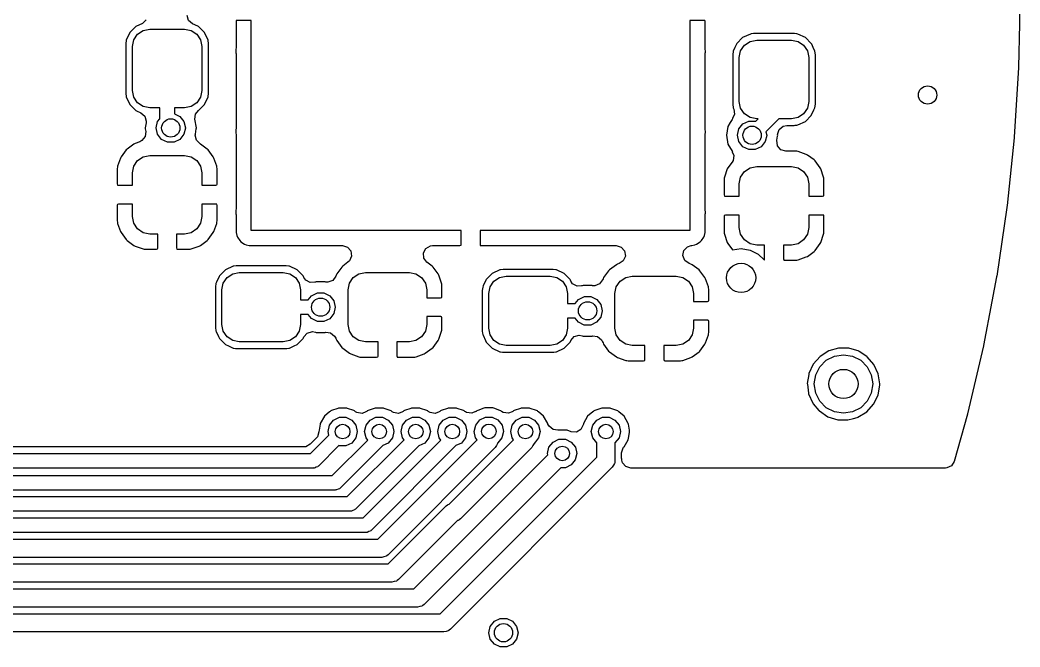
# Model space of a CAD drawing. Extents: x 115.8 to 161.6, y -138.1 to -93.2.
# Drawn here: x 147.89 to 161.56, y -124.14 to -115.57 of the extents above; entities that cross this region are included whole.
import ezdxf

# ---------------------------------------------------------------- set-up
doc = ezdxf.new("R2010")
doc.units = 0
doc.layers.add('BLACK', color=7, linetype='CONTINUOUS')

msp = doc.modelspace()

# ---------------------------------------------------------------- linework, layer by layer
at = {"layer": 'BLACK', "linetype": 'CONTINUOUS'}
for p, q in [((161.564, -115.268), (161.557, -115.626)), ((150.192, -115.579), (150.173, -115.511)), ((149.471, -115.665), (149.39, -115.746)), ((149.481, -115.66), (149.471, -115.665)), ((149.555, -115.626), (149.481, -115.66)), ((149.481, -115.66), (149.481, -115.66)), ((149.564, -115.621), (149.555, -115.626)), ((149.613, -115.57), (149.564, -115.621)), ((149.572, -115.718), (149.662, -115.7)), ((149.662, -115.7), (150.137, -115.7)), ((150.137, -115.7), (150.228, -115.718)), ((150.245, -115.626), (150.192, -115.579)), ((150.319, -115.66), (150.245, -115.626)), ((150.329, -115.665), (150.319, -115.66)), ((150.319, -115.66), (150.319, -115.66)), ((150.41, -115.746), (150.329, -115.665)), ((150.844, -115.585), (150.842, -115.593)), ((150.842, -115.593), (150.842, -115.955)), ((150.845, -115.583), (150.844, -115.585)), ((150.86, -115.579), (150.845, -115.583)), ((151.05, -115.579), (150.86, -115.579)), ((151.05, -118.45), (151.05, -115.579)), ((157.244, -115.579), (157.05, -115.579)), ((157.05, -115.579), (157.05, -118.45)), ((157.252, -115.581), (157.244, -115.579)), ((157.254, -115.582), (157.252, -115.581)), ((157.258, -115.597), (157.254, -115.582)), ((157.258, -115.958), (157.258, -115.597)), ((161.557, -115.626), (161.544, -116.221)), ((149.39, -115.746), (149.341, -115.851)), ((149.443, -115.847), (149.495, -115.77)), ((149.495, -115.77), (149.572, -115.718)), ((150.228, -115.718), (150.305, -115.77)), ((150.305, -115.77), (150.357, -115.847)), ((150.459, -115.851), (150.41, -115.746)), ((157.771, -115.815), (157.69, -115.896)), ((157.876, -115.766), (157.771, -115.815)), ((157.886, -115.765), (157.876, -115.766)), ((157.92, -115.76), (157.886, -115.765)), ((157.886, -115.765), (157.886, -115.765)), ((157.924, -115.759), (157.92, -115.76)), ((157.92, -115.76), (157.92, -115.76)), ((158.476, -115.759), (157.924, -115.759)), ((158.48, -115.76), (158.476, -115.759)), ((158.514, -115.765), (158.48, -115.76)), ((158.48, -115.76), (158.48, -115.76)), ((158.524, -115.766), (158.514, -115.765)), ((158.514, -115.765), (158.514, -115.765)), ((158.629, -115.815), (158.524, -115.766)), ((158.71, -115.896), (158.629, -115.815)), ((149.341, -115.851), (149.334, -115.899)), ((149.334, -115.899), (149.334, -116.576)), ((149.425, -115.938), (149.443, -115.847)), ((149.425, -116.537), (149.425, -115.938)), ((150.357, -115.847), (150.375, -115.938)), ((150.375, -115.938), (150.375, -116.537)), ((150.465, -115.899), (150.459, -115.851)), ((150.465, -116.576), (150.465, -115.899)), ((150.841, -115.974), (150.839, -115.985)), ((150.842, -115.955), (150.841, -115.974)), ((157.259, -115.976), (157.258, -115.958)), ((157.262, -115.995), (157.259, -115.976)), ((157.665, -115.95), (157.641, -116.001)), ((157.685, -115.906), (157.665, -115.95)), ((157.69, -115.896), (157.685, -115.906)), ((157.685, -115.906), (157.685, -115.906)), ((157.743, -115.997), (157.795, -115.92)), ((157.795, -115.92), (157.872, -115.868)), ((157.872, -115.868), (157.963, -115.85)), ((157.963, -115.85), (158.438, -115.85)), ((158.438, -115.85), (158.528, -115.868)), ((158.528, -115.868), (158.605, -115.92)), ((158.605, -115.92), (158.657, -115.997)), ((158.715, -115.906), (158.71, -115.896)), ((158.735, -115.95), (158.715, -115.906)), ((158.715, -115.906), (158.715, -115.906)), ((158.759, -116.001), (158.735, -115.95)), ((150.839, -115.985), (150.838, -116.003)), ((150.838, -116.003), (150.841, -116.022)), ((150.841, -116.022), (150.842, -116.038)), ((150.842, -116.038), (150.842, -117.055)), ((157.258, -116.049), (157.26, -116.028)), ((157.258, -117.058), (157.258, -116.049)), ((157.26, -116.028), (157.262, -116.016)), ((157.263, -116.005), (157.262, -115.995)), ((157.262, -116.016), (157.263, -116.006)), ((157.263, -116.006), (157.263, -116.005)), ((157.641, -116.001), (157.635, -116.049)), ((157.635, -116.049), (157.635, -116.726)), ((157.725, -116.087), (157.743, -115.997)), ((157.725, -116.688), (157.725, -116.087)), ((158.657, -115.997), (158.675, -116.087)), ((158.675, -116.087), (158.675, -116.688)), ((158.766, -116.049), (158.759, -116.001)), ((158.766, -116.726), (158.766, -116.049)), ((161.544, -116.227), (161.485, -117.17)), ((161.544, -116.221), (161.544, -116.227)), ((149.334, -116.576), (149.341, -116.624)), ((149.341, -116.624), (149.39, -116.729)), ((149.443, -116.628), (149.425, -116.537)), ((149.495, -116.705), (149.443, -116.628)), ((150.357, -116.628), (150.305, -116.705)), ((150.375, -116.537), (150.357, -116.628)), ((150.41, -116.729), (150.459, -116.624)), ((150.459, -116.624), (150.465, -116.576)), ((149.39, -116.729), (149.471, -116.81)), ((149.572, -116.757), (149.495, -116.705)), ((149.662, -116.775), (149.572, -116.757)), ((149.8, -116.775), (149.662, -116.775)), ((149.8, -116.925), (149.8, -116.775)), ((150.137, -116.775), (150, -116.775)), ((150, -116.775), (150, -116.858)), ((150.228, -116.757), (150.137, -116.775)), ((150.305, -116.705), (150.228, -116.757)), ((150.329, -116.81), (150.41, -116.729)), ((157.635, -116.726), (157.641, -116.774)), ((157.641, -116.774), (157.645, -116.782)), ((157.645, -116.782), (157.645, -116.782)), ((157.645, -116.782), (157.65, -116.792)), ((157.65, -116.792), (157.66, -116.863)), ((157.743, -116.778), (157.725, -116.688)), ((157.795, -116.855), (157.743, -116.778)), ((158.657, -116.778), (158.605, -116.855)), ((158.675, -116.688), (158.657, -116.778)), ((158.746, -116.803), (158.755, -116.782)), ((158.755, -116.782), (158.759, -116.774)), ((158.755, -116.782), (158.755, -116.782)), ((158.759, -116.774), (158.766, -116.726)), ((149.471, -116.81), (149.481, -116.815)), ((149.481, -116.815), (149.481, -116.815)), ((149.481, -116.815), (149.541, -116.843)), ((149.541, -116.843), (149.594, -116.89)), ((149.594, -116.89), (149.614, -116.958)), ((149.77, -116.963), (149.8, -116.925)), ((150, -116.858), (150.075, -116.894)), ((150.075, -116.894), (150.13, -116.963)), ((150.28, -116.931), (150.288, -116.86)), ((150.301, -117.05), (150.28, -116.931)), ((150.288, -116.86), (150.328, -116.811)), ((150.328, -116.811), (150.329, -116.81)), ((157.626, -116.934), (157.601, -116.977)), ((157.631, -116.924), (157.626, -116.934)), ((157.626, -116.934), (157.626, -116.934)), ((157.634, -116.922), (157.631, -116.924)), ((157.66, -116.863), (157.634, -116.922)), ((157.872, -116.907), (157.795, -116.855)), ((157.963, -116.925), (157.872, -116.907)), ((157.951, -116.958), (157.984, -116.925)), ((157.984, -116.925), (157.963, -116.925)), ((158.266, -116.925), (158.089, -117.102)), ((158.438, -116.925), (158.266, -116.925)), ((158.528, -116.907), (158.438, -116.925)), ((158.605, -116.855), (158.528, -116.907)), ((158.629, -116.96), (158.71, -116.879)), ((158.71, -116.879), (158.746, -116.803)), ((149.612, -116.979), (149.599, -117.05)), ((149.599, -117.05), (149.601, -117.061)), ((149.601, -117.061), (149.601, -117.061)), ((149.601, -117.061), (149.608, -117.098)), ((149.614, -116.958), (149.612, -116.979)), ((149.75, -117.05), (149.77, -116.963)), ((149.77, -117.136), (149.75, -117.05)), ((150.13, -116.963), (150.15, -117.05)), ((150.15, -117.051), (150.13, -117.137)), ((150.15, -117.05), (150.15, -117.051)), ((150.286, -117.134), (150.299, -117.061)), ((150.299, -117.061), (150.301, -117.05)), ((150.842, -117.055), (150.841, -117.074)), ((157.259, -117.076), (157.258, -117.058)), ((157.57, -117.03), (157.549, -117.15)), ((157.601, -116.977), (157.57, -117.03)), ((157.7, -117.15), (157.72, -117.063)), ((157.72, -117.063), (157.775, -116.993)), ((157.775, -116.993), (157.856, -116.955)), ((157.856, -116.955), (157.945, -116.955)), ((157.945, -116.955), (157.951, -116.958)), ((158.269, -117.073), (158.323, -117.027)), ((158.323, -117.027), (158.375, -117.015)), ((158.375, -117.015), (158.476, -117.015)), ((158.476, -117.015), (158.489, -117.014)), ((158.489, -117.014), (158.514, -117.01)), ((158.514, -117.01), (158.524, -117.009)), ((158.514, -117.01), (158.514, -117.01)), ((158.524, -117.009), (158.629, -116.96)), ((149.6, -117.168), (149.555, -117.223)), ((149.608, -117.098), (149.6, -117.168)), ((149.825, -117.206), (149.77, -117.136)), ((149.905, -117.245), (149.825, -117.206)), ((150.074, -117.207), (149.994, -117.245)), ((150.13, -117.137), (150.074, -117.207)), ((150.284, -117.149), (150.286, -117.134)), ((150.3, -117.218), (150.284, -117.149)), ((150.839, -117.085), (150.838, -117.103)), ((150.838, -117.103), (150.841, -117.122)), ((150.841, -117.074), (150.839, -117.085)), ((150.841, -117.122), (150.842, -117.138)), ((150.842, -117.138), (150.842, -118.155)), ((157.258, -117.149), (157.26, -117.128)), ((157.258, -118.158), (157.258, -117.149)), ((157.262, -117.095), (157.259, -117.076)), ((157.26, -117.128), (157.262, -117.116)), ((157.263, -117.105), (157.262, -117.095)), ((157.262, -117.116), (157.263, -117.106)), ((157.263, -117.106), (157.263, -117.105)), ((157.549, -117.15), (157.57, -117.27)), ((157.72, -117.236), (157.7, -117.15)), ((158.1, -117.151), (158.08, -117.237)), ((158.089, -117.102), (158.1, -117.15)), ((158.1, -117.15), (158.1, -117.151)), ((158.239, -117.219), (158.249, -117.161)), ((158.249, -117.141), (158.269, -117.073)), ((158.251, -117.15), (158.249, -117.141)), ((158.249, -117.161), (158.251, -117.15)), ((161.484, -117.184), (161.387, -118.11)), ((161.485, -117.17), (161.484, -117.179)), ((161.484, -117.179), (161.484, -117.184)), ((149.351, -117.338), (149.338, -117.351)), ((149.444, -117.27), (149.351, -117.338)), ((149.461, -117.261), (149.444, -117.27)), ((149.525, -117.238), (149.461, -117.261)), ((149.555, -117.223), (149.525, -117.238)), ((149.994, -117.245), (149.905, -117.245)), ((150.351, -117.267), (150.3, -117.218)), ((150.356, -117.27), (150.351, -117.267)), ((150.449, -117.338), (150.356, -117.27)), ((150.462, -117.351), (150.449, -117.338)), ((157.57, -117.27), (157.626, -117.367)), ((157.775, -117.306), (157.72, -117.236)), ((157.855, -117.345), (157.775, -117.306)), ((158.024, -117.307), (157.944, -117.345)), ((158.08, -117.237), (158.024, -117.307)), ((158.248, -117.293), (158.239, -117.219)), ((158.295, -117.347), (158.248, -117.293)), ((149.261, -117.461), (149.222, -117.571)), ((149.27, -117.444), (149.261, -117.461)), ((149.338, -117.351), (149.27, -117.444)), ((149.495, -117.495), (149.572, -117.443)), ((149.572, -117.443), (149.662, -117.425)), ((149.662, -117.425), (150.137, -117.425)), ((150.137, -117.425), (150.228, -117.443)), ((150.228, -117.443), (150.305, -117.495)), ((150.53, -117.444), (150.462, -117.351)), ((150.539, -117.461), (150.53, -117.444)), ((150.578, -117.571), (150.539, -117.461)), ((157.626, -117.367), (157.631, -117.376)), ((157.631, -117.376), (157.629, -117.377)), ((157.629, -117.377), (157.65, -117.426)), ((157.65, -117.426), (157.639, -117.497)), ((157.944, -117.345), (157.855, -117.345)), ((158.363, -117.367), (158.295, -117.347)), ((158.488, -117.367), (158.363, -117.367)), ((158.494, -117.367), (158.488, -117.367)), ((158.514, -117.369), (158.494, -117.367)), ((158.529, -117.372), (158.514, -117.369)), ((158.639, -117.411), (158.529, -117.372)), ((158.656, -117.42), (158.639, -117.411)), ((158.749, -117.488), (158.656, -117.42)), ((149.219, -117.586), (149.217, -117.606)), ((149.217, -117.606), (149.217, -117.612)), ((149.217, -117.612), (149.217, -117.815)), ((149.222, -117.571), (149.219, -117.586)), ((149.425, -117.662), (149.443, -117.572)), ((149.443, -117.572), (149.495, -117.495)), ((150.305, -117.495), (150.357, -117.572)), ((150.357, -117.572), (150.375, -117.662)), ((150.581, -117.586), (150.578, -117.571)), ((150.583, -117.606), (150.581, -117.586)), ((150.583, -117.612), (150.583, -117.606)), ((150.583, -117.82), (150.583, -117.612)), ((157.561, -117.611), (157.522, -117.721)), ((157.57, -117.594), (157.561, -117.611)), ((157.627, -117.517), (157.57, -117.594)), ((157.639, -117.497), (157.627, -117.517)), ((157.795, -117.645), (157.872, -117.593)), ((157.872, -117.593), (157.963, -117.575)), ((157.963, -117.575), (158.438, -117.575)), ((158.438, -117.575), (158.528, -117.593)), ((158.528, -117.593), (158.605, -117.645)), ((158.762, -117.501), (158.749, -117.488)), ((158.83, -117.594), (158.762, -117.501)), ((158.839, -117.611), (158.83, -117.594)), ((158.878, -117.721), (158.839, -117.611)), ((149.425, -117.834), (149.425, -117.662)), ((150.375, -117.662), (150.375, -117.834)), ((157.519, -117.736), (157.517, -117.756)), ((157.522, -117.721), (157.519, -117.736)), ((157.725, -117.812), (157.743, -117.722)), ((157.743, -117.722), (157.795, -117.645)), ((158.605, -117.645), (158.657, -117.722)), ((158.657, -117.722), (158.675, -117.812)), ((158.881, -117.736), (158.878, -117.721)), ((158.883, -117.756), (158.881, -117.736)), ((149.217, -117.815), (149.221, -117.831)), ((149.221, -117.831), (149.223, -117.832)), ((149.223, -117.832), (149.231, -117.834)), ((149.231, -117.834), (149.425, -117.834)), ((150.375, -117.834), (150.565, -117.834)), ((150.565, -117.834), (150.58, -117.829)), ((150.58, -117.829), (150.581, -117.828)), ((150.581, -117.828), (150.583, -117.82)), ((157.517, -117.756), (157.517, -117.762)), ((157.517, -117.762), (157.517, -117.965)), ((157.725, -117.983), (157.725, -117.812)), ((158.675, -117.812), (158.675, -117.983)), ((158.883, -117.762), (158.883, -117.756)), ((158.883, -117.97), (158.883, -117.762)), ((157.517, -117.965), (157.521, -117.981)), ((157.521, -117.981), (157.523, -117.982)), ((157.523, -117.982), (157.531, -117.983)), ((157.531, -117.983), (157.725, -117.983)), ((158.675, -117.983), (158.865, -117.983)), ((158.865, -117.983), (158.88, -117.979)), ((158.88, -117.979), (158.881, -117.978)), ((158.881, -117.978), (158.883, -117.97)), ((149.219, -118.097), (149.217, -118.105)), ((149.217, -118.105), (149.217, -118.313)), ((149.22, -118.096), (149.219, -118.097)), ((149.235, -118.091), (149.22, -118.096)), ((149.425, -118.091), (149.235, -118.091)), ((149.425, -118.262), (149.425, -118.091)), ((150.569, -118.091), (150.375, -118.091)), ((150.375, -118.091), (150.375, -118.262)), ((150.577, -118.093), (150.569, -118.091)), ((150.579, -118.094), (150.577, -118.093)), ((150.583, -118.11), (150.579, -118.094)), ((150.583, -118.313), (150.583, -118.11)), ((150.842, -118.155), (150.841, -118.174)), ((157.259, -118.176), (157.258, -118.158)), ((161.384, -118.138), (161.245, -119.075)), ((161.387, -118.11), (161.384, -118.132)), ((161.384, -118.132), (161.384, -118.138)), ((149.443, -118.353), (149.425, -118.262)), ((150.375, -118.262), (150.357, -118.353)), ((150.839, -118.185), (150.838, -118.203)), ((150.838, -118.203), (150.841, -118.222)), ((150.841, -118.174), (150.839, -118.185)), ((150.841, -118.222), (150.842, -118.238)), ((150.842, -118.238), (150.842, -118.464)), ((157.258, -118.249), (157.26, -118.228)), ((157.258, -118.464), (157.258, -118.249)), ((157.262, -118.195), (157.259, -118.176)), ((157.26, -118.228), (157.262, -118.216)), ((157.263, -118.205), (157.262, -118.195)), ((157.262, -118.216), (157.263, -118.206)), ((157.263, -118.206), (157.263, -118.205)), ((157.519, -118.247), (157.517, -118.255)), ((157.517, -118.255), (157.517, -118.463)), ((157.52, -118.246), (157.519, -118.247)), ((157.535, -118.241), (157.52, -118.246)), ((157.725, -118.241), (157.535, -118.241)), ((157.725, -118.412), (157.725, -118.241)), ((158.869, -118.241), (158.675, -118.241)), ((158.675, -118.241), (158.675, -118.412)), ((158.877, -118.243), (158.869, -118.241)), ((158.879, -118.244), (158.877, -118.243)), ((158.883, -118.26), (158.879, -118.244)), ((158.883, -118.463), (158.883, -118.26)), ((149.217, -118.313), (149.217, -118.319)), ((149.217, -118.319), (149.219, -118.339)), ((149.219, -118.339), (149.222, -118.354)), ((149.222, -118.354), (149.261, -118.464)), ((149.495, -118.43), (149.443, -118.353)), ((149.572, -118.482), (149.495, -118.43)), ((150.305, -118.43), (150.228, -118.482)), ((150.357, -118.353), (150.305, -118.43)), ((150.539, -118.464), (150.578, -118.354)), ((150.578, -118.354), (150.581, -118.339)), ((150.581, -118.339), (150.583, -118.319)), ((150.583, -118.319), (150.583, -118.313)), ((157.743, -118.503), (157.725, -118.412)), ((158.675, -118.412), (158.657, -118.503)), ((149.261, -118.464), (149.27, -118.481)), ((149.27, -118.481), (149.338, -118.574)), ((149.338, -118.574), (149.351, -118.587)), ((149.662, -118.5), (149.572, -118.482)), ((149.771, -118.5), (149.662, -118.5)), ((149.771, -118.694), (149.771, -118.5)), ((150.137, -118.5), (150.029, -118.5)), ((150.029, -118.5), (150.029, -118.69)), ((150.228, -118.482), (150.137, -118.5)), ((150.449, -118.587), (150.462, -118.574)), ((150.462, -118.574), (150.53, -118.481)), ((150.53, -118.481), (150.539, -118.464)), ((150.842, -118.464), (150.843, -118.477)), ((150.843, -118.477), (150.852, -118.519)), ((150.852, -118.519), (150.861, -118.541)), ((150.861, -118.541), (150.893, -118.59)), ((153.921, -118.45), (151.05, -118.45)), ((153.921, -118.644), (153.921, -118.45)), ((157.05, -118.45), (154.179, -118.45)), ((154.179, -118.45), (154.179, -118.64)), ((157.207, -118.59), (157.239, -118.541)), ((157.239, -118.541), (157.248, -118.519)), ((157.248, -118.519), (157.257, -118.477)), ((157.257, -118.477), (157.258, -118.464)), ((157.517, -118.463), (157.517, -118.469)), ((157.517, -118.469), (157.519, -118.489)), ((157.519, -118.489), (157.522, -118.504)), ((157.522, -118.504), (157.561, -118.614)), ((157.795, -118.58), (157.743, -118.503)), ((158.657, -118.503), (158.605, -118.58)), ((158.839, -118.614), (158.878, -118.504)), ((158.878, -118.504), (158.881, -118.489)), ((158.881, -118.489), (158.883, -118.469)), ((158.883, -118.469), (158.883, -118.463)), ((149.351, -118.587), (149.444, -118.655)), ((149.444, -118.655), (149.461, -118.664)), ((149.461, -118.664), (149.571, -118.703)), ((149.571, -118.703), (149.586, -118.706)), ((149.586, -118.706), (149.606, -118.708)), ((149.606, -118.708), (149.612, -118.708)), ((149.612, -118.708), (149.753, -118.708)), ((149.753, -118.708), (149.768, -118.704)), ((149.768, -118.704), (149.769, -118.702)), ((149.769, -118.702), (149.771, -118.694)), ((150.029, -118.69), (150.033, -118.705)), ((150.033, -118.705), (150.035, -118.706)), ((150.035, -118.706), (150.043, -118.708)), ((150.043, -118.708), (150.188, -118.708)), ((150.188, -118.708), (150.194, -118.708)), ((150.194, -118.708), (150.214, -118.706)), ((150.214, -118.706), (150.229, -118.703)), ((150.229, -118.703), (150.339, -118.664)), ((150.339, -118.664), (150.356, -118.655)), ((150.356, -118.655), (150.449, -118.587)), ((150.893, -118.59), (150.91, -118.607)), ((150.91, -118.607), (150.959, -118.639)), ((150.959, -118.639), (150.981, -118.648)), ((150.981, -118.648), (151.023, -118.657)), ((151.023, -118.657), (151.036, -118.658)), ((151.036, -118.658), (151.293, -118.658)), ((151.293, -118.658), (151.295, -118.658)), ((151.295, -118.658), (151.348, -118.659)), ((151.348, -118.659), (151.364, -118.658)), ((151.348, -118.659), (151.348, -118.659)), ((151.364, -118.658), (152.298, -118.658)), ((152.298, -118.658), (152.366, -118.678)), ((152.366, -118.678), (152.413, -118.732)), ((153.404, -118.759), (153.438, -118.696)), ((153.438, -118.696), (153.5, -118.662)), ((153.5, -118.662), (153.53, -118.659)), ((153.53, -118.659), (153.548, -118.659)), ((153.548, -118.659), (153.564, -118.658)), ((153.548, -118.659), (153.548, -118.659)), ((153.564, -118.658), (153.903, -118.658)), ((153.903, -118.658), (153.918, -118.654)), ((153.918, -118.654), (153.919, -118.652)), ((153.919, -118.652), (153.921, -118.644)), ((154.179, -118.64), (154.183, -118.655)), ((154.183, -118.655), (154.185, -118.656)), ((154.185, -118.656), (154.193, -118.658)), ((154.193, -118.658), (154.593, -118.658)), ((154.593, -118.658), (154.595, -118.658)), ((154.595, -118.658), (154.648, -118.659)), ((154.648, -118.659), (154.664, -118.658)), ((154.648, -118.659), (154.648, -118.659)), ((154.664, -118.658), (155.693, -118.658)), ((155.693, -118.658), (155.695, -118.658)), ((155.695, -118.658), (155.748, -118.659)), ((155.748, -118.659), (155.764, -118.658)), ((155.748, -118.659), (155.748, -118.659)), ((155.764, -118.658), (156.043, -118.658)), ((156.043, -118.658), (156.111, -118.678)), ((156.111, -118.678), (156.157, -118.732)), ((156.968, -118.725), (157.017, -118.674)), ((157.017, -118.674), (157.067, -118.658)), ((157.067, -118.658), (157.077, -118.657)), ((157.077, -118.657), (157.119, -118.648)), ((157.119, -118.648), (157.141, -118.639)), ((157.141, -118.639), (157.19, -118.607)), ((157.19, -118.607), (157.207, -118.59)), ((157.561, -118.614), (157.57, -118.631)), ((157.57, -118.631), (157.634, -118.718)), ((157.634, -118.718), (157.75, -118.7)), ((157.75, -118.7), (157.874, -118.72)), ((157.872, -118.632), (157.795, -118.58)), ((157.963, -118.65), (157.872, -118.632)), ((158.071, -118.65), (157.963, -118.65)), ((158.071, -118.844), (158.071, -118.65)), ((158.438, -118.65), (158.329, -118.65)), ((158.329, -118.65), (158.329, -118.84)), ((158.528, -118.632), (158.438, -118.65)), ((158.605, -118.58), (158.528, -118.632)), ((158.762, -118.724), (158.83, -118.631)), ((158.83, -118.631), (158.839, -118.614)), ((152.423, -118.802), (152.394, -118.867)), ((152.413, -118.732), (152.423, -118.802)), ((153.41, -118.829), (153.404, -118.759)), ((153.453, -118.886), (153.41, -118.829)), ((156.167, -118.802), (156.138, -118.867)), ((156.157, -118.732), (156.167, -118.802)), ((156.954, -118.794), (156.968, -118.725)), ((156.98, -118.861), (156.954, -118.794)), ((157.874, -118.72), (157.985, -118.776)), ((157.985, -118.776), (158.064, -118.855)), ((158.069, -118.852), (158.071, -118.844)), ((158.329, -118.84), (158.333, -118.855)), ((158.529, -118.853), (158.639, -118.814)), ((158.639, -118.814), (158.656, -118.805)), ((158.656, -118.805), (158.749, -118.737)), ((158.749, -118.737), (158.762, -118.724)), ((150.706, -118.985), (150.696, -118.99)), ((150.793, -118.945), (150.706, -118.985)), ((150.801, -118.941), (150.793, -118.945)), ((150.793, -118.945), (150.793, -118.945)), ((150.811, -118.94), (150.801, -118.941)), ((150.845, -118.935), (150.811, -118.94)), ((150.811, -118.94), (150.811, -118.94)), ((150.849, -118.934), (150.845, -118.935)), ((150.845, -118.935), (150.845, -118.935)), ((151.526, -118.934), (150.849, -118.934)), ((151.53, -118.935), (151.526, -118.934)), ((151.564, -118.94), (151.53, -118.935)), ((151.53, -118.935), (151.53, -118.935)), ((151.574, -118.941), (151.564, -118.94)), ((151.564, -118.94), (151.564, -118.94)), ((151.582, -118.945), (151.574, -118.941)), ((151.669, -118.985), (151.582, -118.945)), ((151.582, -118.945), (151.582, -118.945)), ((151.679, -118.99), (151.669, -118.985)), ((152.288, -118.951), (152.22, -119.044)), ((152.302, -118.938), (152.288, -118.951)), ((152.373, -118.885), (152.302, -118.938)), ((152.394, -118.867), (152.373, -118.885)), ((153.524, -118.938), (153.453, -118.886)), ((153.537, -118.951), (153.524, -118.938)), ((153.605, -119.044), (153.537, -118.951)), ((154.495, -118.985), (154.461, -118.99)), ((154.499, -118.984), (154.495, -118.985)), ((154.495, -118.985), (154.495, -118.985)), ((155.176, -118.984), (154.499, -118.984)), ((155.18, -118.985), (155.176, -118.984)), ((155.214, -118.99), (155.18, -118.985)), ((155.18, -118.985), (155.18, -118.985)), ((156.044, -118.92), (155.951, -118.988)), ((156.061, -118.911), (156.044, -118.92)), ((156.084, -118.903), (156.061, -118.911)), ((156.138, -118.867), (156.084, -118.903)), ((157.038, -118.902), (156.98, -118.861)), ((157.064, -118.911), (157.038, -118.902)), ((157.081, -118.92), (157.064, -118.911)), ((157.174, -118.988), (157.081, -118.92)), ((158.064, -118.855), (158.068, -118.854)), ((158.068, -118.854), (158.069, -118.852)), ((158.333, -118.855), (158.335, -118.856)), ((158.335, -118.856), (158.343, -118.858)), ((158.343, -118.858), (158.488, -118.858)), ((158.488, -118.858), (158.494, -118.858)), ((158.494, -118.858), (158.514, -118.856)), ((158.514, -118.856), (158.529, -118.853)), ((150.61, -119.081), (150.573, -119.16)), ((150.615, -119.071), (150.61, -119.081)), ((150.61, -119.081), (150.61, -119.081)), ((150.696, -118.99), (150.615, -119.071)), ((150.668, -119.172), (150.72, -119.095)), ((150.72, -119.095), (150.797, -119.043)), ((150.797, -119.043), (150.887, -119.025)), ((150.887, -119.025), (151.487, -119.025)), ((151.487, -119.025), (151.578, -119.043)), ((151.578, -119.043), (151.655, -119.095)), ((151.655, -119.095), (151.707, -119.172)), ((151.76, -119.071), (151.679, -118.99)), ((151.765, -119.081), (151.76, -119.071)), ((151.771, -119.093), (151.765, -119.081)), ((151.765, -119.081), (151.765, -119.081)), ((151.795, -119.129), (151.771, -119.093)), ((152.206, -119.075), (152.165, -119.133)), ((152.211, -119.061), (152.206, -119.075)), ((152.22, -119.044), (152.211, -119.061)), ((152.393, -119.172), (152.445, -119.095)), ((152.445, -119.095), (152.522, -119.043)), ((152.522, -119.043), (152.612, -119.025)), ((152.612, -119.025), (153.213, -119.025)), ((153.213, -119.025), (153.303, -119.043)), ((153.303, -119.043), (153.38, -119.095)), ((153.38, -119.095), (153.432, -119.172)), ((153.614, -119.061), (153.605, -119.044)), ((153.653, -119.171), (153.614, -119.061)), ((154.265, -119.121), (154.26, -119.131)), ((154.346, -119.04), (154.265, -119.121)), ((154.451, -118.991), (154.346, -119.04)), ((154.37, -119.145), (154.447, -119.093)), ((154.447, -119.093), (154.537, -119.075)), ((154.461, -118.99), (154.451, -118.991)), ((154.461, -118.99), (154.461, -118.99)), ((154.537, -119.075), (155.137, -119.075)), ((155.137, -119.075), (155.228, -119.093)), ((155.224, -118.991), (155.214, -118.99)), ((155.214, -118.99), (155.214, -118.99)), ((155.329, -119.04), (155.224, -118.991)), ((155.228, -119.093), (155.305, -119.145)), ((155.41, -119.121), (155.329, -119.04)), ((155.415, -119.131), (155.41, -119.121)), ((155.861, -119.111), (155.856, -119.125)), ((155.87, -119.094), (155.861, -119.111)), ((155.938, -119.001), (155.87, -119.094)), ((155.951, -118.988), (155.938, -119.001)), ((156.095, -119.145), (156.172, -119.093)), ((156.172, -119.093), (156.262, -119.075)), ((156.262, -119.075), (156.862, -119.075)), ((156.862, -119.075), (156.953, -119.093)), ((156.953, -119.093), (157.03, -119.145)), ((157.187, -119.001), (157.174, -118.988)), ((157.255, -119.094), (157.187, -119.001)), ((157.264, -119.111), (157.255, -119.094)), ((157.303, -119.221), (157.264, -119.111)), ((161.243, -119.086), (161.179, -119.421)), ((161.244, -119.081), (161.243, -119.086)), ((161.245, -119.075), (161.244, -119.081)), ((150.566, -119.176), (150.559, -119.224)), ((150.559, -119.224), (150.559, -119.776)), ((150.573, -119.16), (150.566, -119.176)), ((150.65, -119.262), (150.668, -119.172)), ((151.707, -119.172), (151.725, -119.262)), ((151.857, -119.163), (151.795, -119.129)), ((151.918, -119.159), (151.857, -119.163)), ((151.926, -119.159), (151.918, -119.16)), ((151.918, -119.16), (151.918, -119.159)), ((151.928, -119.159), (151.926, -119.159)), ((151.939, -119.154), (151.928, -119.159)), ((152.061, -119.154), (151.939, -119.154)), ((152.069, -119.157), (152.061, -119.154)), ((152.099, -119.159), (152.069, -119.157)), ((152.165, -119.133), (152.099, -119.159)), ((152.375, -119.262), (152.393, -119.172)), ((153.432, -119.172), (153.45, -119.262)), ((153.656, -119.186), (153.653, -119.171)), ((153.658, -119.206), (153.656, -119.186)), ((153.658, -119.212), (153.658, -119.206)), ((153.658, -119.357), (153.658, -119.212)), ((154.216, -119.226), (154.209, -119.274)), ((154.223, -119.21), (154.216, -119.226)), ((154.26, -119.131), (154.223, -119.21)), ((154.26, -119.131), (154.26, -119.131)), ((154.3, -119.312), (154.318, -119.222)), ((154.318, -119.222), (154.37, -119.145)), ((155.305, -119.145), (155.357, -119.222)), ((155.357, -119.222), (155.375, -119.312)), ((155.421, -119.143), (155.415, -119.131)), ((155.415, -119.131), (155.415, -119.131)), ((155.445, -119.179), (155.421, -119.143)), ((155.507, -119.213), (155.445, -119.179)), ((155.568, -119.209), (155.507, -119.213)), ((155.576, -119.209), (155.568, -119.21)), ((155.568, -119.21), (155.568, -119.209)), ((155.578, -119.209), (155.576, -119.209)), ((155.589, -119.204), (155.578, -119.209)), ((155.711, -119.204), (155.589, -119.204)), ((155.719, -119.207), (155.711, -119.204)), ((155.749, -119.209), (155.719, -119.207)), ((155.815, -119.183), (155.749, -119.209)), ((155.856, -119.125), (155.815, -119.183)), ((156.025, -119.312), (156.043, -119.222)), ((156.043, -119.222), (156.095, -119.145)), ((157.03, -119.145), (157.082, -119.222)), ((157.082, -119.222), (157.1, -119.312)), ((157.306, -119.236), (157.303, -119.221)), ((157.308, -119.256), (157.306, -119.236)), ((157.308, -119.262), (157.308, -119.256)), ((150.65, -119.737), (150.65, -119.262)), ((151.725, -119.262), (151.725, -119.4)), ((151.83, -119.4), (151.875, -119.343)), ((151.875, -119.343), (151.956, -119.305)), ((151.956, -119.305), (152.045, -119.305)), ((152.045, -119.305), (152.125, -119.344)), ((152.125, -119.344), (152.18, -119.413)), ((152.375, -119.737), (152.375, -119.262)), ((153.45, -119.262), (153.45, -119.371)), ((153.45, -119.371), (153.64, -119.371)), ((153.64, -119.371), (153.655, -119.367)), ((153.655, -119.367), (153.656, -119.365)), ((153.656, -119.365), (153.658, -119.357)), ((154.209, -119.274), (154.209, -119.826)), ((154.3, -119.787), (154.3, -119.312)), ((155.375, -119.312), (155.375, -119.45)), ((155.48, -119.45), (155.525, -119.393)), ((155.525, -119.393), (155.606, -119.355)), ((155.606, -119.355), (155.695, -119.355)), ((155.695, -119.355), (155.775, -119.394)), ((155.775, -119.394), (155.83, -119.463)), ((156.025, -119.787), (156.025, -119.312)), ((157.1, -119.312), (157.1, -119.421)), ((157.308, -119.407), (157.308, -119.262)), ((151.725, -119.4), (151.83, -119.4)), ((152.18, -119.413), (152.2, -119.5)), ((152.2, -119.501), (152.18, -119.587)), ((152.2, -119.5), (152.2, -119.501)), ((155.375, -119.45), (155.48, -119.45)), ((155.83, -119.463), (155.85, -119.55)), ((157.1, -119.421), (157.29, -119.421)), ((157.29, -119.421), (157.305, -119.417)), ((157.305, -119.417), (157.306, -119.415)), ((157.306, -119.415), (157.308, -119.407)), ((161.179, -119.421), (161.065, -120.023)), ((151.83, -119.6), (151.725, -119.6)), ((151.725, -119.6), (151.725, -119.737)), ((151.875, -119.656), (151.83, -119.6)), ((151.955, -119.695), (151.875, -119.656)), ((152.124, -119.657), (152.044, -119.695)), ((152.18, -119.587), (152.124, -119.657)), ((153.644, -119.629), (153.45, -119.629)), ((153.45, -119.629), (153.45, -119.737)), ((153.652, -119.631), (153.644, -119.629)), ((153.654, -119.632), (153.652, -119.631)), ((153.658, -119.647), (153.654, -119.632)), ((153.658, -119.788), (153.658, -119.647)), ((155.48, -119.65), (155.375, -119.65)), ((155.375, -119.65), (155.375, -119.787)), ((155.525, -119.706), (155.48, -119.65)), ((155.83, -119.637), (155.774, -119.707)), ((155.85, -119.551), (155.83, -119.637)), ((155.85, -119.55), (155.85, -119.551)), ((150.559, -119.776), (150.566, -119.824)), ((150.668, -119.828), (150.65, -119.737)), ((151.725, -119.737), (151.707, -119.828)), ((152.044, -119.695), (151.955, -119.695)), ((152.393, -119.828), (152.375, -119.737)), ((153.45, -119.737), (153.432, -119.828)), ((153.656, -119.814), (153.658, -119.794)), ((153.658, -119.794), (153.658, -119.788)), ((154.318, -119.878), (154.3, -119.787)), ((155.375, -119.787), (155.357, -119.878)), ((155.605, -119.745), (155.525, -119.706)), ((155.694, -119.745), (155.605, -119.745)), ((155.774, -119.707), (155.694, -119.745)), ((156.043, -119.878), (156.025, -119.787)), ((157.1, -119.787), (157.082, -119.878)), ((157.294, -119.679), (157.1, -119.679)), ((157.1, -119.679), (157.1, -119.787)), ((157.302, -119.681), (157.294, -119.679)), ((157.304, -119.682), (157.302, -119.681)), ((157.308, -119.697), (157.304, -119.682)), ((157.308, -119.838), (157.308, -119.697)), ((150.566, -119.824), (150.57, -119.832)), ((150.57, -119.832), (150.57, -119.832)), ((150.57, -119.832), (150.602, -119.901)), ((150.602, -119.901), (150.615, -119.929)), ((150.615, -119.929), (150.696, -120.01)), ((150.72, -119.905), (150.668, -119.828)), ((150.797, -119.957), (150.72, -119.905)), ((151.655, -119.905), (151.578, -119.957)), ((151.707, -119.828), (151.655, -119.905)), ((151.679, -120.01), (151.76, -119.929)), ((151.76, -119.929), (151.765, -119.919)), ((151.765, -119.919), (151.771, -119.907)), ((151.765, -119.919), (151.765, -119.919)), ((151.771, -119.907), (151.817, -119.853)), ((151.817, -119.853), (151.886, -119.834)), ((151.886, -119.834), (151.928, -119.841)), ((151.928, -119.841), (151.939, -119.846)), ((151.939, -119.846), (152.061, -119.846)), ((152.061, -119.846), (152.068, -119.843)), ((152.068, -119.843), (152.136, -119.851)), ((152.136, -119.851), (152.191, -119.895)), ((152.191, -119.895), (152.206, -119.925)), ((152.206, -119.925), (152.211, -119.939)), ((152.211, -119.939), (152.22, -119.956)), ((152.445, -119.905), (152.393, -119.828)), ((152.522, -119.957), (152.445, -119.905)), ((153.38, -119.905), (153.303, -119.957)), ((153.432, -119.828), (153.38, -119.905)), ((153.605, -119.956), (153.614, -119.939)), ((153.614, -119.939), (153.653, -119.829)), ((153.653, -119.829), (153.656, -119.814)), ((154.209, -119.826), (154.21, -119.83)), ((154.21, -119.83), (154.213, -119.853)), ((154.213, -119.853), (154.216, -119.874)), ((154.216, -119.874), (154.22, -119.882)), ((154.22, -119.882), (154.22, -119.882)), ((154.22, -119.882), (154.254, -119.957)), ((154.37, -119.955), (154.318, -119.878)), ((155.357, -119.878), (155.305, -119.955)), ((155.421, -119.957), (155.467, -119.903)), ((155.467, -119.903), (155.536, -119.884)), ((155.536, -119.884), (155.578, -119.891)), ((155.578, -119.891), (155.589, -119.895)), ((155.589, -119.895), (155.711, -119.895)), ((155.711, -119.895), (155.718, -119.893)), ((155.718, -119.893), (155.786, -119.901)), ((155.786, -119.901), (155.841, -119.945)), ((156.095, -119.955), (156.043, -119.878)), ((157.082, -119.878), (157.03, -119.955)), ((157.264, -119.989), (157.303, -119.879)), ((157.303, -119.879), (157.306, -119.864)), ((157.306, -119.864), (157.308, -119.844)), ((157.308, -119.844), (157.308, -119.838)), ((150.696, -120.01), (150.706, -120.015)), ((150.706, -120.015), (150.706, -120.015)), ((150.706, -120.015), (150.73, -120.026)), ((150.73, -120.026), (150.801, -120.059)), ((150.887, -119.975), (150.797, -119.957)), ((150.801, -120.059), (150.811, -120.06)), ((150.811, -120.06), (150.811, -120.06)), ((150.811, -120.06), (150.836, -120.064)), ((150.836, -120.064), (150.849, -120.066)), ((150.849, -120.066), (151.526, -120.066)), ((151.487, -119.975), (150.887, -119.975)), ((151.578, -119.957), (151.487, -119.975)), ((151.526, -120.066), (151.539, -120.064)), ((151.539, -120.064), (151.564, -120.06)), ((151.564, -120.06), (151.574, -120.059)), ((151.564, -120.06), (151.564, -120.06)), ((151.574, -120.059), (151.645, -120.026)), ((151.645, -120.026), (151.669, -120.015)), ((151.669, -120.015), (151.679, -120.01)), ((151.669, -120.015), (151.669, -120.015)), ((152.22, -119.956), (152.288, -120.049)), ((152.288, -120.049), (152.301, -120.062)), ((152.301, -120.062), (152.394, -120.13)), ((152.612, -119.975), (152.522, -119.957)), ((152.784, -119.975), (152.612, -119.975)), ((152.784, -120.169), (152.784, -119.975)), ((153.213, -119.975), (153.041, -119.975)), ((153.041, -119.975), (153.041, -120.165)), ((153.303, -119.957), (153.213, -119.975)), ((153.431, -120.13), (153.524, -120.062)), ((153.524, -120.062), (153.537, -120.049)), ((153.537, -120.049), (153.605, -119.956)), ((154.254, -119.957), (154.265, -119.979)), ((154.265, -119.979), (154.346, -120.06)), ((154.346, -120.06), (154.356, -120.065)), ((154.356, -120.065), (154.356, -120.065)), ((154.356, -120.065), (154.442, -120.105)), ((154.447, -120.007), (154.37, -119.955)), ((154.537, -120.025), (154.447, -120.007)), ((155.137, -120.025), (154.537, -120.025)), ((155.228, -120.007), (155.137, -120.025)), ((155.305, -119.955), (155.228, -120.007)), ((155.233, -120.105), (155.319, -120.065)), ((155.319, -120.065), (155.329, -120.06)), ((155.319, -120.065), (155.319, -120.065)), ((155.329, -120.06), (155.41, -119.979)), ((155.41, -119.979), (155.415, -119.969)), ((155.415, -119.969), (155.421, -119.957)), ((155.415, -119.969), (155.415, -119.969)), ((155.841, -119.945), (155.856, -119.975)), ((155.856, -119.975), (155.861, -119.989)), ((155.861, -119.989), (155.87, -120.006)), ((155.87, -120.006), (155.938, -120.099)), ((156.172, -120.007), (156.095, -119.955)), ((156.262, -120.025), (156.172, -120.007)), ((156.433, -120.025), (156.262, -120.025)), ((156.433, -120.219), (156.433, -120.025)), ((156.862, -120.025), (156.691, -120.025)), ((156.691, -120.025), (156.691, -120.215)), ((156.953, -120.007), (156.862, -120.025)), ((157.03, -119.955), (156.953, -120.007)), ((157.187, -120.099), (157.255, -120.006)), ((157.255, -120.006), (157.264, -119.989)), ((159.083, -120.059), (158.948, -120.098)), ((159.155, -120.059), (159.083, -120.059)), ((159.214, -120.06), (159.155, -120.059)), ((159.223, -120.06), (159.214, -120.06)), ((159.214, -120.06), (159.214, -120.06)), ((159.269, -120.074), (159.223, -120.06)), ((159.349, -120.098), (159.269, -120.074)), ((161.063, -120.029), (160.846, -120.957)), ((161.065, -120.023), (161.063, -120.029)), ((152.394, -120.13), (152.411, -120.139)), ((152.411, -120.139), (152.521, -120.178)), ((152.521, -120.178), (152.536, -120.181)), ((152.536, -120.181), (152.556, -120.183)), ((152.556, -120.183), (152.562, -120.183)), ((152.562, -120.183), (152.765, -120.183)), ((152.765, -120.183), (152.781, -120.179)), ((152.781, -120.179), (152.782, -120.177)), ((152.782, -120.177), (152.784, -120.169)), ((153.041, -120.165), (153.046, -120.18)), ((153.046, -120.18), (153.047, -120.181)), ((153.047, -120.181), (153.055, -120.183)), ((153.055, -120.183), (153.263, -120.183)), ((153.263, -120.183), (153.269, -120.183)), ((153.269, -120.183), (153.289, -120.181)), ((153.289, -120.181), (153.304, -120.178)), ((153.304, -120.178), (153.414, -120.139)), ((153.414, -120.139), (153.431, -120.13)), ((154.442, -120.105), (154.451, -120.109)), ((154.451, -120.109), (154.461, -120.11)), ((154.461, -120.11), (154.461, -120.11)), ((154.461, -120.11), (154.486, -120.114)), ((154.486, -120.114), (154.499, -120.115)), ((154.499, -120.115), (155.176, -120.115)), ((155.176, -120.115), (155.189, -120.114)), ((155.189, -120.114), (155.214, -120.11)), ((155.214, -120.11), (155.224, -120.109)), ((155.214, -120.11), (155.214, -120.11)), ((155.224, -120.109), (155.233, -120.105)), ((155.938, -120.099), (155.951, -120.112)), ((155.951, -120.112), (156.044, -120.18)), ((156.044, -120.18), (156.061, -120.189)), ((156.061, -120.189), (156.171, -120.228)), ((156.691, -120.215), (156.696, -120.23)), ((156.954, -120.228), (157.064, -120.189)), ((157.064, -120.189), (157.081, -120.18)), ((157.081, -120.18), (157.174, -120.112)), ((157.174, -120.112), (157.187, -120.099)), ((158.829, -120.173), (158.736, -120.278)), ((158.948, -120.098), (158.829, -120.173)), ((158.915, -120.226), (159.026, -120.17)), ((159.026, -120.17), (159.15, -120.15)), ((159.15, -120.15), (159.274, -120.17)), ((159.274, -120.17), (159.385, -120.226)), ((159.358, -120.1), (159.349, -120.098)), ((159.349, -120.098), (159.349, -120.098)), ((159.365, -120.105), (159.358, -120.1)), ((159.468, -120.172), (159.365, -120.105)), ((159.365, -120.105), (159.365, -120.105)), ((159.476, -120.177), (159.468, -120.172)), ((159.468, -120.172), (159.468, -120.172)), ((159.567, -120.283), (159.476, -120.177)), ((156.171, -120.228), (156.186, -120.231)), ((156.186, -120.231), (156.206, -120.233)), ((156.206, -120.233), (156.212, -120.233)), ((156.212, -120.233), (156.415, -120.233)), ((156.415, -120.233), (156.431, -120.229)), ((156.431, -120.229), (156.432, -120.227)), ((156.432, -120.227), (156.433, -120.219)), ((156.696, -120.23), (156.697, -120.231)), ((156.697, -120.231), (156.705, -120.233)), ((156.705, -120.233), (156.913, -120.233)), ((156.913, -120.233), (156.919, -120.233)), ((156.919, -120.233), (156.939, -120.231)), ((156.939, -120.231), (156.954, -120.228)), ((158.736, -120.278), (158.676, -120.405)), ((158.77, -120.426), (158.826, -120.315)), ((158.826, -120.315), (158.915, -120.226)), ((159.385, -120.226), (159.474, -120.315)), ((159.474, -120.315), (159.53, -120.426)), ((159.626, -120.411), (159.567, -120.283)), ((158.674, -120.42), (158.654, -120.544)), ((158.675, -120.414), (158.674, -120.42)), ((158.676, -120.405), (158.675, -120.414)), ((158.675, -120.414), (158.675, -120.414)), ((158.75, -120.55), (158.77, -120.426)), ((159.53, -120.426), (159.55, -120.55)), ((159.646, -120.55), (159.626, -120.411)), ((158.654, -120.544), (158.656, -120.553)), ((158.656, -120.553), (158.672, -120.674)), ((158.656, -120.553), (158.656, -120.553)), ((158.77, -120.674), (158.75, -120.55)), ((159.55, -120.55), (159.53, -120.674)), ((159.622, -120.701), (159.645, -120.562)), ((159.645, -120.562), (159.646, -120.55)), ((158.672, -120.674), (158.673, -120.683)), ((158.673, -120.683), (158.729, -120.812)), ((158.826, -120.785), (158.77, -120.674)), ((159.53, -120.674), (159.474, -120.785)), ((159.561, -120.827), (159.622, -120.701)), ((152.233, -120.883), (152.148, -120.914)), ((152.243, -120.879), (152.233, -120.883)), ((152.233, -120.883), (152.233, -120.883)), ((152.357, -120.879), (152.243, -120.879)), ((152.367, -120.883), (152.357, -120.879)), ((152.452, -120.914), (152.367, -120.883)), ((152.367, -120.883), (152.367, -120.883)), ((152.733, -120.883), (152.648, -120.914)), ((152.743, -120.879), (152.733, -120.883)), ((152.733, -120.883), (152.733, -120.883)), ((152.857, -120.879), (152.743, -120.879)), ((152.867, -120.883), (152.857, -120.879)), ((152.952, -120.914), (152.867, -120.883)), ((152.867, -120.883), (152.867, -120.883)), ((153.233, -120.883), (153.148, -120.914)), ((153.243, -120.879), (153.233, -120.883)), ((153.233, -120.883), (153.233, -120.883)), ((153.357, -120.879), (153.243, -120.879)), ((153.367, -120.883), (153.357, -120.879)), ((153.452, -120.914), (153.367, -120.883)), ((153.367, -120.883), (153.367, -120.883)), ((153.733, -120.883), (153.648, -120.914)), ((153.743, -120.879), (153.733, -120.883)), ((153.733, -120.883), (153.733, -120.883)), ((153.857, -120.879), (153.743, -120.879)), ((153.867, -120.883), (153.857, -120.879)), ((153.952, -120.914), (153.867, -120.883)), ((153.867, -120.883), (153.867, -120.883)), ((154.233, -120.882), (154.147, -120.913)), ((154.243, -120.878), (154.233, -120.882)), ((154.233, -120.882), (154.233, -120.882)), ((154.356, -120.878), (154.243, -120.878)), ((154.366, -120.882), (154.356, -120.878)), ((154.452, -120.913), (154.366, -120.882)), ((154.366, -120.882), (154.366, -120.882)), ((154.733, -120.883), (154.648, -120.914)), ((154.743, -120.879), (154.733, -120.883)), ((154.733, -120.883), (154.733, -120.883)), ((154.857, -120.879), (154.743, -120.879)), ((154.867, -120.883), (154.857, -120.879)), ((154.952, -120.914), (154.867, -120.883)), ((154.867, -120.883), (154.867, -120.883)), ((155.833, -120.883), (155.748, -120.914)), ((155.843, -120.879), (155.833, -120.883)), ((155.833, -120.883), (155.833, -120.883)), ((155.957, -120.879), (155.843, -120.879)), ((155.967, -120.883), (155.957, -120.879)), ((156.052, -120.914), (155.967, -120.883)), ((155.967, -120.883), (155.967, -120.883)), ((158.729, -120.812), (158.735, -120.819)), ((158.735, -120.819), (158.735, -120.819)), ((158.735, -120.819), (158.814, -120.913)), ((158.915, -120.874), (158.826, -120.785)), ((159.026, -120.93), (158.915, -120.874)), ((159.385, -120.874), (159.274, -120.93)), ((159.474, -120.785), (159.385, -120.874)), ((159.467, -120.931), (159.561, -120.827)), ((152.051, -120.991), (151.994, -121.089)), ((152.122, -120.931), (152.051, -120.991)), ((152.129, -120.925), (152.122, -120.931)), ((152.137, -120.918), (152.129, -120.925)), ((152.148, -120.914), (152.137, -120.918)), ((152.148, -120.914), (152.148, -120.914)), ((152.175, -121.043), (152.256, -121.005)), ((152.256, -121.005), (152.345, -121.005)), ((152.345, -121.005), (152.425, -121.044)), ((152.463, -120.918), (152.452, -120.914)), ((152.452, -120.914), (152.452, -120.914)), ((152.471, -120.925), (152.463, -120.918)), ((152.478, -120.929), (152.471, -120.925)), ((152.496, -120.941), (152.478, -120.929)), ((152.566, -120.952), (152.496, -120.941)), ((152.618, -120.929), (152.566, -120.952)), ((152.619, -120.931), (152.618, -120.929)), ((152.629, -120.925), (152.619, -120.931)), ((152.637, -120.918), (152.629, -120.925)), ((152.648, -120.914), (152.637, -120.918)), ((152.648, -120.914), (152.648, -120.914)), ((152.675, -121.043), (152.756, -121.005)), ((152.756, -121.005), (152.845, -121.005)), ((152.845, -121.005), (152.925, -121.044)), ((152.963, -120.918), (152.952, -120.914)), ((152.952, -120.914), (152.952, -120.914)), ((152.971, -120.925), (152.963, -120.918)), ((152.978, -120.929), (152.971, -120.925)), ((152.996, -120.941), (152.978, -120.929)), ((153.066, -120.952), (152.996, -120.941)), ((153.118, -120.929), (153.066, -120.952)), ((153.119, -120.931), (153.118, -120.929)), ((153.129, -120.925), (153.119, -120.931)), ((153.137, -120.918), (153.129, -120.925)), ((153.148, -120.914), (153.137, -120.918)), ((153.148, -120.914), (153.148, -120.914)), ((153.175, -121.043), (153.256, -121.005)), ((153.256, -121.005), (153.345, -121.005)), ((153.345, -121.005), (153.425, -121.044)), ((153.463, -120.918), (153.452, -120.914)), ((153.452, -120.914), (153.452, -120.914)), ((153.471, -120.925), (153.463, -120.918)), ((153.478, -120.929), (153.471, -120.925)), ((153.496, -120.941), (153.478, -120.929)), ((153.566, -120.952), (153.496, -120.941)), ((153.618, -120.929), (153.566, -120.952)), ((153.619, -120.931), (153.618, -120.929)), ((153.629, -120.925), (153.619, -120.931)), ((153.637, -120.918), (153.629, -120.925)), ((153.648, -120.914), (153.637, -120.918)), ((153.648, -120.914), (153.648, -120.914)), ((153.675, -121.043), (153.756, -121.005)), ((153.756, -121.005), (153.845, -121.005)), ((153.845, -121.005), (153.925, -121.044)), ((153.963, -120.918), (153.952, -120.914)), ((153.952, -120.914), (153.952, -120.914)), ((153.971, -120.925), (153.963, -120.918)), ((153.981, -120.931), (153.971, -120.925)), ((153.995, -120.94), (153.981, -120.931)), ((153.981, -120.931), (153.981, -120.931)), ((154.065, -120.951), (153.995, -120.94)), ((154.118, -120.928), (154.065, -120.951)), ((154.119, -120.929), (154.118, -120.928)), ((154.128, -120.924), (154.119, -120.929)), ((154.137, -120.916), (154.128, -120.924)), ((154.147, -120.913), (154.137, -120.916)), ((154.147, -120.913), (154.147, -120.913)), ((154.175, -121.042), (154.255, -121.003)), ((154.255, -121.003), (154.344, -121.003)), ((154.344, -121.003), (154.424, -121.042)), ((154.462, -120.916), (154.452, -120.913)), ((154.452, -120.913), (154.452, -120.913)), ((154.471, -120.924), (154.462, -120.916)), ((154.474, -120.925), (154.471, -120.924)), ((154.497, -120.94), (154.474, -120.925)), ((154.567, -120.951), (154.497, -120.94)), ((154.618, -120.929), (154.567, -120.951)), ((154.619, -120.931), (154.618, -120.929)), ((154.629, -120.925), (154.619, -120.931)), ((154.637, -120.918), (154.629, -120.925)), ((154.648, -120.914), (154.637, -120.918)), ((154.648, -120.914), (154.648, -120.914)), ((154.675, -121.043), (154.756, -121.005)), ((154.756, -121.005), (154.845, -121.005)), ((154.845, -121.005), (154.925, -121.044)), ((154.963, -120.918), (154.952, -120.914)), ((154.952, -120.914), (154.952, -120.914)), ((154.971, -120.925), (154.963, -120.918)), ((154.978, -120.931), (154.971, -120.925)), ((155.049, -120.991), (154.978, -120.931)), ((155.106, -121.089), (155.049, -120.991)), ((155.651, -120.991), (155.594, -121.089)), ((155.722, -120.931), (155.651, -120.991)), ((155.729, -120.925), (155.722, -120.931)), ((155.737, -120.918), (155.729, -120.925)), ((155.748, -120.914), (155.737, -120.918)), ((155.748, -120.914), (155.748, -120.914)), ((155.775, -121.043), (155.856, -121.005)), ((155.856, -121.005), (155.945, -121.005)), ((155.945, -121.005), (156.025, -121.044)), ((156.063, -120.918), (156.052, -120.914)), ((156.052, -120.914), (156.052, -120.914)), ((156.071, -120.925), (156.063, -120.918)), ((156.078, -120.931), (156.071, -120.925)), ((156.149, -120.991), (156.078, -120.931)), ((156.206, -121.089), (156.149, -120.991)), ((158.814, -120.913), (158.82, -120.919)), ((158.82, -120.919), (158.937, -120.997)), ((158.937, -120.997), (159.071, -121.039)), ((159.15, -120.95), (159.026, -120.93)), ((159.274, -120.93), (159.15, -120.95)), ((159.211, -121.042), (159.289, -121.021)), ((159.289, -121.021), (159.338, -121.007)), ((159.338, -121.007), (159.347, -121.005)), ((159.338, -121.007), (159.338, -121.007)), ((159.347, -121.005), (159.467, -120.931)), ((160.844, -120.962), (160.664, -121.608)), ((160.846, -120.957), (160.844, -120.962)), ((151.992, -121.1), (151.978, -121.181)), ((151.994, -121.089), (151.992, -121.1)), ((151.992, -121.1), (151.992, -121.1)), ((152.1, -121.2), (152.12, -121.113)), ((152.12, -121.113), (152.175, -121.043)), ((152.425, -121.044), (152.48, -121.113)), ((152.48, -121.113), (152.5, -121.2)), ((152.6, -121.2), (152.62, -121.113)), ((152.62, -121.113), (152.675, -121.043)), ((152.925, -121.044), (152.98, -121.113)), ((152.98, -121.113), (153, -121.2)), ((153.1, -121.2), (153.12, -121.113)), ((153.12, -121.113), (153.175, -121.043)), ((153.425, -121.044), (153.48, -121.113)), ((153.48, -121.113), (153.5, -121.2)), ((153.6, -121.2), (153.62, -121.113)), ((153.62, -121.113), (153.675, -121.043)), ((153.925, -121.044), (153.98, -121.113)), ((153.98, -121.113), (154, -121.2)), ((154.1, -121.198), (154.12, -121.111)), ((154.12, -121.111), (154.175, -121.042)), ((154.424, -121.042), (154.48, -121.112)), ((154.48, -121.112), (154.5, -121.198)), ((154.6, -121.2), (154.62, -121.113)), ((154.62, -121.113), (154.675, -121.043)), ((154.925, -121.044), (154.98, -121.113)), ((154.98, -121.113), (155, -121.2)), ((155.108, -121.1), (155.106, -121.089)), ((155.123, -121.128), (155.108, -121.1)), ((155.108, -121.1), (155.108, -121.1)), ((155.178, -121.173), (155.123, -121.128)), ((155.243, -121.18), (155.178, -121.173)), ((155.56, -121.17), (155.499, -121.207)), ((155.591, -121.107), (155.56, -121.17)), ((155.592, -121.1), (155.591, -121.107)), ((155.594, -121.089), (155.592, -121.1)), ((155.592, -121.1), (155.592, -121.1)), ((155.7, -121.2), (155.72, -121.113)), ((155.72, -121.113), (155.775, -121.043)), ((156.025, -121.044), (156.08, -121.113)), ((156.08, -121.113), (156.1, -121.2)), ((156.208, -121.1), (156.206, -121.089)), ((156.222, -121.181), (156.208, -121.1)), ((156.208, -121.1), (156.208, -121.1)), ((159.071, -121.039), (159.08, -121.039)), ((159.08, -121.039), (159.08, -121.039)), ((159.08, -121.039), (159.145, -121.041)), ((159.145, -121.041), (159.211, -121.042)), ((151.94, -121.291), (151.858, -121.373)), ((151.859, -121.5), (152.111, -121.248)), ((151.956, -121.27), (151.94, -121.291)), ((151.975, -121.205), (151.956, -121.27)), ((151.978, -121.181), (151.975, -121.2)), ((151.975, -121.2), (151.975, -121.205)), ((152.111, -121.248), (152.1, -121.2)), ((152.48, -121.287), (152.424, -121.357)), ((152.5, -121.201), (152.48, -121.287)), ((152.5, -121.2), (152.5, -121.201)), ((152.62, -121.286), (152.6, -121.2)), ((152.643, -121.316), (152.62, -121.286)), ((152.98, -121.287), (152.924, -121.357)), ((153, -121.201), (152.98, -121.287)), ((153, -121.2), (153, -121.201)), ((153.12, -121.286), (153.1, -121.2)), ((153.14, -121.312), (153.12, -121.286)), ((153.48, -121.287), (153.424, -121.357)), ((153.5, -121.201), (153.48, -121.287)), ((153.5, -121.2), (153.5, -121.201)), ((153.62, -121.286), (153.6, -121.2)), ((153.643, -121.316), (153.62, -121.286)), ((153.98, -121.287), (153.924, -121.357)), ((154, -121.201), (153.98, -121.287)), ((154, -121.2), (154, -121.201)), ((154.119, -121.285), (154.1, -121.198)), ((154.141, -121.312), (154.119, -121.285)), ((154.479, -121.286), (154.424, -121.355)), ((154.5, -121.199), (154.479, -121.286)), ((154.5, -121.198), (154.5, -121.199)), ((154.62, -121.286), (154.6, -121.2)), ((154.639, -121.311), (154.62, -121.286)), ((154.98, -121.287), (154.924, -121.357)), ((155, -121.201), (154.98, -121.287)), ((155, -121.2), (155, -121.201)), ((155.178, -121.343), (155.258, -121.305)), ((155.246, -121.179), (155.243, -121.18)), ((155.359, -121.179), (155.246, -121.179)), ((155.258, -121.305), (155.347, -121.305)), ((155.347, -121.305), (155.427, -121.344)), ((155.369, -121.183), (155.359, -121.179)), ((155.424, -121.203), (155.369, -121.183)), ((155.369, -121.183), (155.369, -121.183)), ((155.499, -121.207), (155.424, -121.203)), ((155.72, -121.286), (155.7, -121.2)), ((155.775, -121.356), (155.72, -121.286)), ((156.08, -121.287), (156.025, -121.356)), ((156.1, -121.201), (156.08, -121.287)), ((156.1, -121.2), (156.1, -121.201)), ((156.206, -121.311), (156.209, -121.291)), ((156.209, -121.291), (156.224, -121.211)), ((156.225, -121.2), (156.222, -121.181)), ((156.224, -121.211), (156.225, -121.2)), ((151.769, -121.409), (145.635, -121.409)), ((151.796, -121.407), (151.769, -121.409)), ((151.858, -121.373), (151.796, -121.407)), ((152.249, -121.392), (151.971, -121.671)), ((152.159, -121.8), (152.643, -121.316)), ((152.255, -121.395), (152.249, -121.392)), ((152.344, -121.395), (152.255, -121.395)), ((152.848, -121.393), (152.271, -121.971)), ((152.424, -121.357), (152.344, -121.395)), ((152.363, -122.09), (153.14, -121.312)), ((153.34, -121.395), (152.475, -122.261)), ((152.579, -122.38), (153.643, -121.316)), ((153.848, -121.393), (152.691, -122.551)), ((152.783, -122.67), (154.141, -121.312)), ((152.924, -121.357), (152.848, -121.393)), ((154.388, -121.418), (152.923, -122.883)), ((153.344, -121.395), (153.34, -121.395)), ((153.424, -121.357), (153.344, -121.395)), ((153.758, -122.193), (154.639, -121.311)), ((153.924, -121.357), (153.848, -121.393)), ((154.888, -121.416), (153.911, -122.393)), ((154.403, -121.391), (154.388, -121.418)), ((154.419, -121.365), (154.403, -121.391)), ((154.42, -121.359), (154.419, -121.365)), ((154.422, -121.356), (154.42, -121.359)), ((154.424, -121.355), (154.422, -121.356)), ((154.422, -121.356), (154.422, -121.356)), ((154.903, -121.389), (154.888, -121.416)), ((154.92, -121.363), (154.903, -121.389)), ((154.924, -121.357), (154.92, -121.359)), ((154.92, -121.359), (154.92, -121.363)), ((155.103, -121.5), (155.122, -121.413)), ((155.122, -121.413), (155.178, -121.343)), ((155.427, -121.344), (155.483, -121.413)), ((155.483, -121.413), (155.503, -121.5)), ((155.775, -121.548), (155.775, -121.356)), ((155.775, -121.356), (155.775, -121.356)), ((156.025, -121.356), (156.025, -121.6)), ((156.115, -121.492), (156.136, -121.424)), ((156.136, -121.424), (156.142, -121.415)), ((156.142, -121.415), (156.149, -121.409)), ((156.149, -121.409), (156.206, -121.311)), ((145.4, -121.5), (151.859, -121.5)), ((153.273, -123.35), (155.106, -121.517)), ((153.633, -123.69), (155.775, -121.548)), ((155.106, -121.517), (155.103, -121.5)), ((155.503, -121.501), (155.482, -121.587)), ((155.503, -121.5), (155.503, -121.501)), ((156.115, -121.555), (156.115, -121.492)), ((156.116, -121.562), (156.115, -121.555)), ((156.117, -121.576), (156.116, -121.562)), ((156.116, -121.562), (156.116, -121.562)), ((156.12, -121.588), (156.117, -121.576)), ((151.9, -121.7), (145.441, -121.7)), ((151.908, -121.698), (151.9, -121.7)), ((151.916, -121.699), (151.908, -121.698)), ((151.937, -121.688), (151.916, -121.699)), ((151.959, -121.681), (151.937, -121.688)), ((151.964, -121.674), (151.959, -121.681)), ((151.971, -121.671), (151.964, -121.674)), ((155.282, -121.695), (153.413, -123.563)), ((155.988, -121.688), (153.773, -123.903)), ((155.346, -121.695), (155.282, -121.695)), ((155.427, -121.657), (155.346, -121.695)), ((155.482, -121.587), (155.427, -121.657)), ((156.003, -121.661), (155.988, -121.688)), ((156.02, -121.636), (156.003, -121.661)), ((156.021, -121.629), (156.02, -121.636)), ((156.022, -121.627), (156.021, -121.629)), ((156.025, -121.6), (156.022, -121.622)), ((156.022, -121.622), (156.022, -121.627)), ((156.12, -121.592), (156.12, -121.588)), ((156.128, -121.626), (156.12, -121.592)), ((156.175, -121.68), (156.128, -121.626)), ((156.243, -121.7), (156.175, -121.68)), ((160.543, -121.7), (156.243, -121.7)), ((160.562, -121.698), (160.543, -121.7)), ((160.627, -121.668), (160.562, -121.698)), ((160.664, -121.608), (160.627, -121.668)), ((145.51, -121.8), (152.159, -121.8)), ((152.237, -121.988), (152.216, -121.999)), ((152.259, -121.981), (152.237, -121.988)), ((152.264, -121.974), (152.259, -121.981)), ((152.271, -121.971), (152.264, -121.974)), ((152.2, -122), (145.552, -122)), ((145.63, -122.09), (152.363, -122.09)), ((152.208, -121.998), (152.2, -122)), ((152.216, -121.999), (152.208, -121.998)), ((152.467, -122.264), (152.463, -122.271)), ((152.475, -122.261), (152.467, -122.264)), ((152.923, -123.01), (153.717, -122.217)), ((153.717, -122.217), (153.735, -122.203)), ((153.735, -122.203), (153.738, -122.2)), ((153.738, -122.2), (153.74, -122.199)), ((153.74, -122.199), (153.745, -122.195)), ((153.745, -122.195), (153.758, -122.193)), ((152.404, -122.29), (145.672, -122.29)), ((145.75, -122.38), (152.579, -122.38)), ((152.412, -122.288), (152.404, -122.29)), ((152.42, -122.289), (152.412, -122.288)), ((152.44, -122.278), (152.42, -122.289)), ((152.463, -122.271), (152.44, -122.278)), ((153.911, -122.393), (153.893, -122.407)), ((153.869, -122.418), (153.064, -123.223)), ((153.882, -122.415), (153.869, -122.418)), ((153.887, -122.411), (153.882, -122.415)), ((153.89, -122.41), (153.887, -122.411)), ((153.893, -122.407), (153.89, -122.41)), ((152.62, -122.58), (145.792, -122.58)), ((145.881, -122.67), (152.783, -122.67)), ((152.628, -122.578), (152.62, -122.58)), ((152.636, -122.579), (152.628, -122.578)), ((152.657, -122.568), (152.636, -122.579)), ((152.679, -122.561), (152.657, -122.568)), ((152.684, -122.554), (152.679, -122.561)), ((152.691, -122.551), (152.684, -122.554)), ((152.834, -122.92), (145.933, -122.92)), ((152.864, -122.911), (152.834, -122.92)), ((152.894, -122.905), (152.864, -122.911)), ((152.899, -122.901), (152.894, -122.905)), ((152.902, -122.9), (152.899, -122.901)), ((152.905, -122.897), (152.902, -122.9)), ((152.923, -122.883), (152.905, -122.897)), ((146.022, -123.01), (152.923, -123.01)), ((153.064, -123.223), (153.046, -123.237)), ((152.975, -123.26), (146.073, -123.26)), ((146.163, -123.35), (153.273, -123.35)), ((153.005, -123.251), (152.975, -123.26)), ((153.035, -123.245), (153.005, -123.251)), ((153.04, -123.241), (153.035, -123.245)), ((153.043, -123.24), (153.04, -123.241)), ((153.046, -123.237), (153.043, -123.24)), ((153.325, -123.6), (146.214, -123.6)), ((153.355, -123.591), (153.325, -123.6)), ((153.385, -123.585), (153.355, -123.591)), ((153.39, -123.581), (153.385, -123.585)), ((153.393, -123.58), (153.39, -123.581)), ((153.396, -123.577), (153.393, -123.58)), ((153.413, -123.563), (153.396, -123.577)), ((146.303, -123.69), (153.633, -123.69)), ((154.375, -123.793), (154.456, -123.755)), ((154.456, -123.755), (154.545, -123.755)), ((154.545, -123.755), (154.625, -123.794)), ((153.773, -123.903), (153.756, -123.917)), ((154.3, -123.95), (154.32, -123.863)), ((154.32, -123.863), (154.375, -123.793)), ((154.625, -123.794), (154.68, -123.863)), ((154.68, -123.863), (154.7, -123.95)), ((153.685, -123.94), (146.355, -123.94)), ((153.715, -123.931), (153.685, -123.94)), ((153.745, -123.925), (153.715, -123.931)), ((153.75, -123.921), (153.745, -123.925)), ((153.753, -123.92), (153.75, -123.921)), ((153.756, -123.917), (153.753, -123.92)), ((154.32, -124.036), (154.3, -123.95)), ((154.375, -124.106), (154.32, -124.036)), ((154.68, -124.037), (154.624, -124.107)), ((154.7, -123.951), (154.68, -124.037)), ((154.7, -123.95), (154.7, -123.951)), ((154.455, -124.145), (154.375, -124.106)), ((154.544, -124.145), (154.455, -124.145)), ((154.624, -124.107), (154.544, -124.145))]:
    msp.add_line(p, q, dxfattribs=at)
at = {"layer": 'BLACK'}
for centre, radius in [((160.3, -116.6), 0.125), ((149.95, -117.05), 0.125), ((157.9, -117.15), 0.125), ((157.75, -119.1), 0.2), ((152, -119.5), 0.125), ((155.65, -119.55), 0.125), ((159.15, -120.55), 0.2), ((152.3, -121.2), 0.1), ((152.8, -121.2), 0.1), ((153.3, -121.2), 0.1), ((153.8, -121.2), 0.1), ((154.3, -121.198), 0.1), ((154.8, -121.2), 0.1), ((155.9, -121.2), 0.1), ((155.303, -121.5), 0.1), ((154.5, -123.95), 0.125)]:
    msp.add_circle(centre, radius, dxfattribs=at)

doc.saveas('drawing.dxf')
